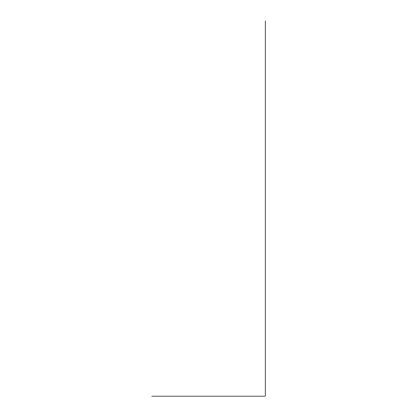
<?xml version="1.0" encoding="UTF-8"?>
<svg xmlns="http://www.w3.org/2000/svg" width="417" height="417" viewBox="0 0 417 417"><rect width="100%" height="100%" fill="white"/><g stroke="black" fill="none" stroke-linecap="round" stroke-linejoin="round"><path stroke-width="0.63" d="M151.778 396.15L265.222 396.15L265.222 20.85"/></g></svg>
